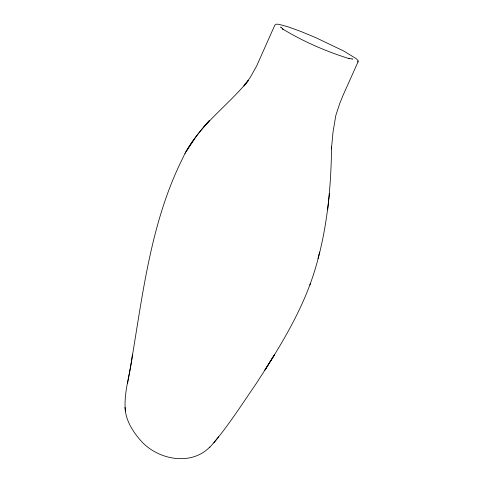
<?xml version="1.0" encoding="UTF-8"?>
<svg xmlns="http://www.w3.org/2000/svg" width="483" height="483" viewBox="0 0 483 483"><rect width="100%" height="100%" fill="white"/><g stroke="black" fill="none" stroke-linecap="round" stroke-linejoin="round"><path stroke-width="0.72" d="M331.543 147.013L331.429 148.921L333.004 132.264L335.782 115.576L339.881 103.096L343.365 94.614L357.921 62.114L358.024 60.532L356.394 58.811L344.101 51.21L315.689 37.608L300.661 31.395L287.916 26.764L278.999 24.349L276.318 24.15L274.839 25.116L256.666 65.954L250.26 77.395L243.933 86.01L248.365 80.456C227.088 106.894 197.01 126.631 182.634 158.37C147.641 228.368 141.628 307.731 127.542 383.532M331.549 147.092C331.084 189.427 326.804 231.973 314.119 272.527C301.398 312.845 278.637 348.931 255.827 384.172C240.951 405.708 226.95 428.119 209.465 447.681M280.871 27.549L280.786 26.957L283.129 29.306L282.652 28.998C303.451 41.574 326.013 51.421 349.209 58.642L348.672 58.503L352.584 58.932L352.089 59.264M327.679 209.864L329.472 193.321M132.439 354.341C130.615 373.196 123.431 391.985 125.381 411.087C126.908 422.178 133.242 431.995 140.462 440.279C157.09 459.629 190.851 466.596 209.833 446.986M357.921 62.114L358.132 61.039M317.983 258.58L319.661 252.048M309.905 285.006L310.346 283.69M184.953 153.443C192.083 141.779 200.083 130.585 209.405 120.557L203.959 126.606M186.547 150.793L186.184 151.408L194.528 138.911M274.724 354.317L265.173 369.676L265.916 368.505M273.776 355.935L274.133 355.367L264.69 370.407M213.878 442.826L218.612 436.837M125.012 407.38L125.381 411.087"/></g></svg>
